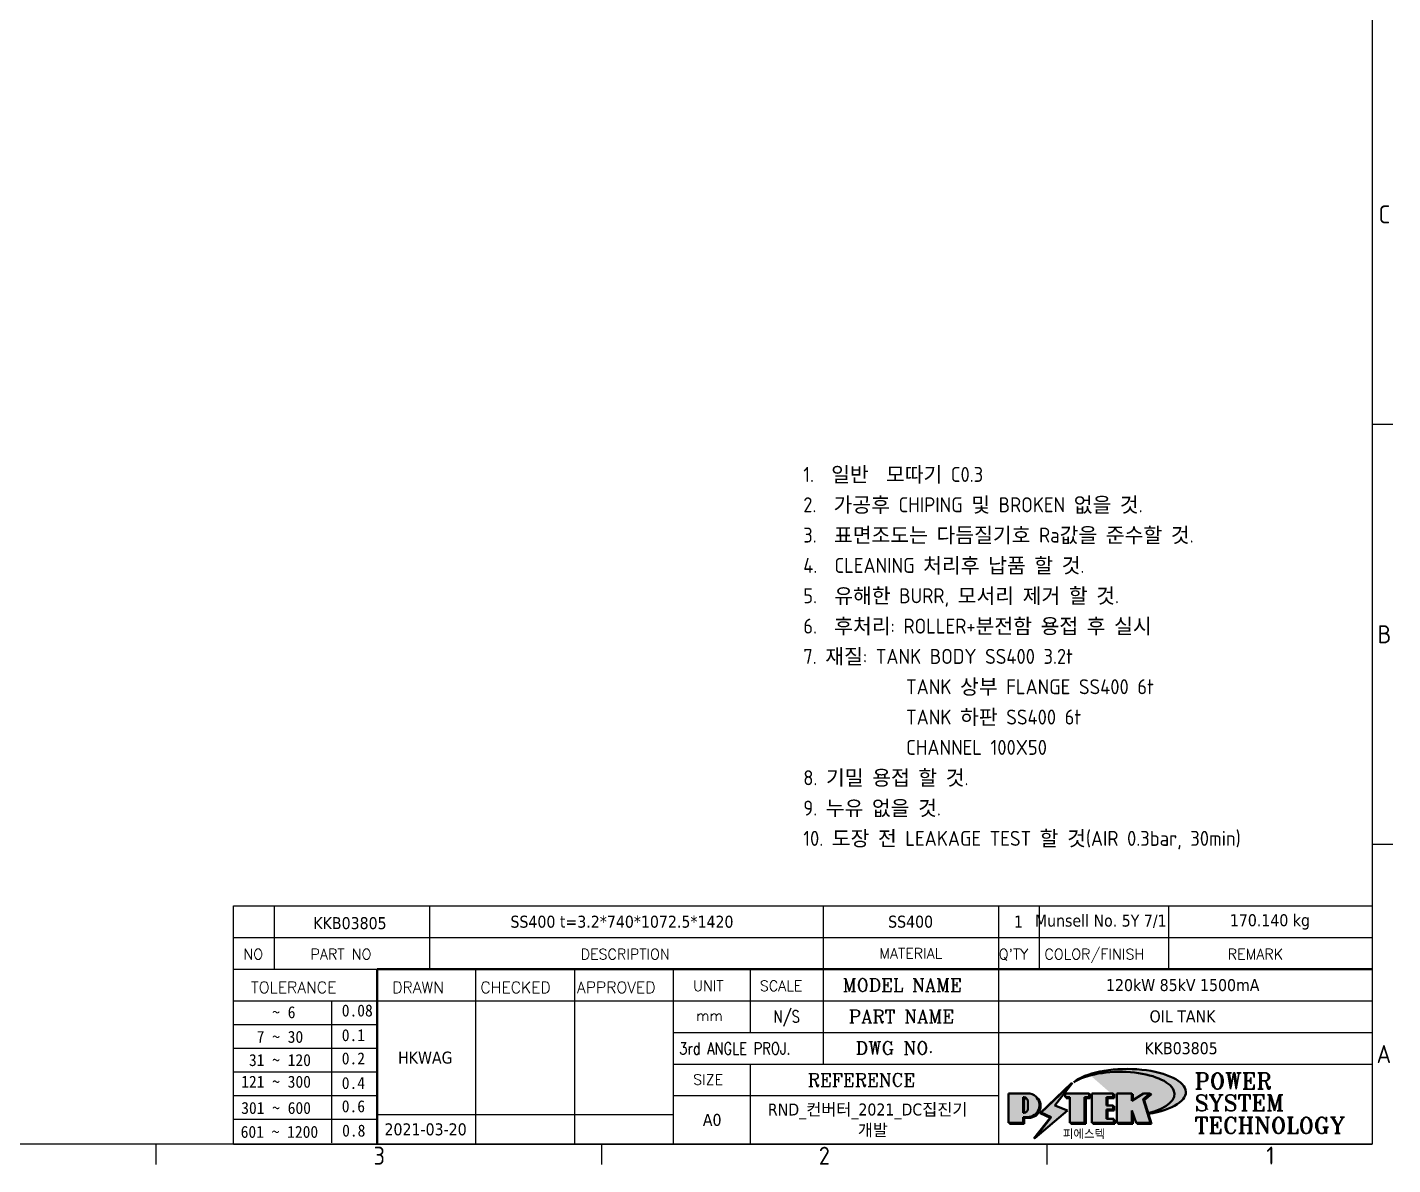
# Model space of a CAD drawing. Header units: millimetres. Extents: x 0 to 5945, y 0 to 4205.
# Drawn here: x 4723 to 5862, y 83 to 1032 of the extents above; entities that cross this region are included whole.
import ezdxf
from ezdxf.enums import TextEntityAlignment as Align

# ---------------------------------------------------------------- set-up
doc = ezdxf.new("R2010")
doc.units = ezdxf.units.MM
doc.header["$LTSCALE"] = 5
doc.layers.get('0').update_dxf_attribs({"color": 3, "lineweight": 25})
for name, color, linetype, lineweight in [('경계(ISO)', 7, 'Continuous', 25), ('기호(ISO)', 5, 'Continuous', 25), ('제목(ISO)', 5, 'Continuous', 50), ('해치(ISO)', 7, 'Continuous', 18)]:
    doc.layers.add(name, color=color, linetype=linetype, lineweight=lineweight)
doc.styles.add('HAN_291', font='')
doc.styles.add('HAN_370', font='', dxfattribs={"width": 2})
doc.styles.add('ISO Proportional', font='arial.ttf')
doc.styles.add('RC_284', font='ROMANC.shx')
doc.styles.add('RC_287', font='ROMANC.shx')
doc.styles.add('RC_292', font='ROMANC.shx')
doc.styles.add('ROMANT_294', font='romant.shx')
doc.styles.add('문자 텍스트_M2B', font='isocp.shx')
doc.styles.add('텍스트 스타일198', font='tahoma.ttf')
doc.styles.add('텍스트 스타일333', font='ROMANC.shx', dxfattribs={"width": 0.800000011920929})
doc.styles.get('HAN_291').set_extended_font_data('GulimChe')
doc.styles.get('HAN_370').set_extended_font_data('GulimChe')

# ---------------------------------------------------------------- blocks, each defined once
blk = doc.blocks.new('경계 Default Border')
at = {"layer": '경계(ISO)'}
for p, q in [((1169.000015258789, 140.1666641235352), (1172.399978637695, 140.1666641235352)), ((1169.000015258789, 70.08333206176758), (1172.399978637695, 70.08333206176758)), ((966.0624694824219, 20), (966.0624694824219, 16.59999966621399)), ((1040.374984741211, 20), (1040.374984741211, 16.59999966621399)), ((1114.6875, 20), (1114.6875, 16.59999966621399))]:
    blk.add_line(p, q, dxfattribs=at)
at = {"layer": '경계(ISO)', "flags": 128}
blk.add_lwpolyline([(20, 20), (20, 820.9999847412109), (1169.000015258789, 820.9999847412109), (1169.000015258789, 20), (20, 20)], dxfattribs=at)
at = {"layer": '경계(ISO)', "color": 2, "char_height": 3.00000011920929, "attachment_point": 7, "style": '문자 텍스트_M2B'}
for s, insert in [('C', (1170.044539520165, 173.679727789325)), ('B', (1169.878270202895, 103.5963944559917)), ('A', (1169.714400817359, 33.5345152359611)), ('3', (1002.387289522953, 16.57139439638704)), ('2', (1076.658989416884, 16.57139439638704)), ('1', (1151.329816104148, 16.59999988079071))]:
    blk.add_mtext(s, dxfattribs=dict(at, insert=insert))
blk = doc.blocks.new('제목 블록 PSTEK')
for color, points in [(252, [(317.2195697678507, 17.0593801673321), (322.0326348870767, 21.62682475217465), (322.2781991042243, 21.94392121864296), (317.0471853425802, 16.97985676345368), (318.7512090904202, 16.1899260703855), (316.0018030350395, 12.71868385740789), (316.3356552234328, 13.00206718743325), (318.9235935156908, 16.2694494742633)]), (5, [(321.6183518841322, 17.4193704504104), (319.5281351041078, 18.24969419629727), (322.4505835294948, 22.02344462252142), (317.2195697678507, 17.0593801673321), (318.9235935156908, 16.2694494742633), (316.1741874603099, 12.79820726128571)]), (1, [(324.4839107253602, 19.60711530335299), (325.2419748254881, 19.60711530335299), (325.2419748254881, 20.25857663940324), (321.2266040451076, 20.25857663940324), (321.2266040451076, 19.60711530335299), (321.9846681452406, 19.60711530335299), (321.9846681452406, 15.3430047401139), (324.4839107253602, 15.3430047401139)]), (252, [(321.9846681452406, 19.60711530335299), (321.4042753185749, 19.60711530335299), (321.4042753185749, 19.45905590879572), (321.9846681452406, 19.45905590879572)]), (252, [(324.6615819988275, 19.45905590879572), (325.4196460989604, 19.45905590879572), (325.4196460989604, 20.11051724484596), (325.2419748254881, 20.11051724484596), (325.2419748254881, 19.60711530335299), (324.4839107253602, 19.60711530335299), (324.4839107253602, 15.3430047401139), (322.1623394187076, 15.3430047401139), (322.1623394187076, 15.19494534555726), (324.6615819988275, 15.19494534555726)]), (1, [(329.2277337269622, 20.25857663940324), (325.65654113025, 20.25857663940324), (325.65654113025, 15.3430047401139), (329.3580259941756, 15.3430047401139), (329.3580259941756, 15.9944660761648), (328.1137701654877, 15.9944660761648), (328.1137701654877, 17.56360607323003), (329.2277337269622, 17.56360607323003), (329.2277337269622, 18.25543873810179), (328.1137701654877, 18.25543873810179), (328.1137701654877, 19.60711530335299), (329.2277337269622, 19.60711530335299)]), (252, [(328.2914414389548, 19.45905590879572), (329.4054050004294, 19.45905590879572), (329.4054050004294, 20.11051724484596), (329.2277337269622, 20.11051724484596), (329.2277337269622, 19.60711530335299), (328.1137701654877, 19.60711530335299), (328.1137701654877, 18.25543873810179), (328.2914414389548, 18.25543873810179)]), (1, [(332.3312149849806, 20.25857663940324), (329.8592894925411, 20.25857663940324), (329.8592894925411, 15.3430047401139), (332.3312149849806, 15.3430047401139), (332.3312149849806, 17.4318630164523), (333.0701931098801, 15.3430047401139), (335.4855464857051, 15.3430047401139), (334.2514536401189, 19.30614745124769), (335.4379594596742, 20.25857663940324), (334.3071782107978, 20.25857663940324), (332.3312149849806, 18.99741471888304)]), (252, [(332.5088862584528, 20.1105172448466), (332.3312149849806, 20.1105172448466), (332.3312149849806, 18.99741471888368), (332.5088862584528, 19.11081371413894)]), (252, [(335.6156307331414, 20.11051724484596), (335.2535118015555, 20.11051724484596), (334.2514536401189, 19.30614745124769), (335.4855464857051, 15.3430047401139), (333.1954852176545, 15.3430047401139), (333.2478643833523, 15.19494534555726), (335.6632177591723, 15.19494534555726), (334.4291249135862, 19.15808805669106)]), (252, [(328.2914414389548, 17.41554667867274), (329.4054050004294, 17.41554667867274), (329.4054050004294, 18.10737934354514), (329.2277337269622, 18.10737934354514), (329.2277337269622, 17.56360607323003), (328.1137701654877, 17.56360607323003), (328.1137701654877, 15.9944660761648), (328.2914414389548, 15.9944660761648)]), (252, [(332.5088862584528, 16.92964231796647), (332.3312149849806, 17.43186301645164), (332.3312149849806, 15.3430047401139), (330.0369607660135, 15.3430047401139), (330.0369607660135, 15.19494534555726), (332.5088862584528, 15.19494534555726)]), (252, [(329.5356972676428, 15.8464066816075), (329.3580259941756, 15.8464066816075), (329.3580259941756, 15.3430047401139), (325.8342124037171, 15.3430047401139), (325.8342124037171, 15.19494534555726), (329.5356972676428, 15.19494534555726)])]:
    blk.add_hatch(color=color).paths.add_polyline_path(points)
h = blk.add_hatch(color=1)
edge = h.paths.add_edge_path(flags=0)
edge.add_line((314.2242174273352, 19.60711530335299), (314.2242174273352, 17.00126995915134))
edge.add_line((314.2242174273352, 17.00126995915134), (314.3485873187598, 17.00126995915134))
edge.add_arc((314.3485873187598, 17.6527312952023), 0.6514613360509371, 270, 360)
edge.add_line((315.0000486548106, 17.6527312952023), (315.0000486548106, 18.95565396730211))
edge.add_arc((314.3485873187598, 18.95565396730212), 0.6514613360508712, 0, 90)
edge.add_line((314.3485873187598, 19.60711530335299), (314.2242174273352, 19.60711530335299))
edge = h.paths.add_edge_path()
edge.add_arc((314.9847713324306, 18.28938669179658), 1.969189947606664, 269.9999999999959, 450)
edge.add_line((314.9847713324306, 20.25857663940318), (311.7664314776902, 20.25857663940324))
edge.add_line((311.7664314776902, 20.25857663940324), (311.7664314776902, 15.3430047401139))
edge.add_line((311.7664314776902, 15.3430047401139), (314.2242174273352, 15.3430047401139))
edge.add_line((314.2242174273352, 15.3430047401139), (314.2242174273352, 16.32019674418991))
edge.add_line((314.2242174273352, 16.32019674418991), (314.9847713324307, 16.32019674418991))
h = blk.add_hatch(color=252)
edge = h.paths.add_edge_path()
edge.add_arc((314.9847713324309, 18.28938669179657), 1.969189947606666, 270, 406.8278729790604)
edge.add_arc((315.1624426058984, 18.1413272972396), 1.969189947606962, -90, 53.560984836317004, ccw=False)
edge.add_line((315.1624426058984, 16.17213734963263), (314.4018887008024, 16.17213734963263))
edge.add_line((314.4018887008024, 16.17213734963263), (314.4018887008024, 15.19494534555726))
edge.add_line((314.4018887008024, 15.19494534555726), (311.9441027511573, 15.19494534555726))
edge.add_line((311.9441027511573, 15.19494534555726), (311.9441027511573, 15.3430047401139))
edge.add_line((311.9441027511573, 15.3430047401139), (314.2242174273352, 15.3430047401139))
edge.add_line((314.2242174273352, 15.3430047401139), (314.2242174273352, 16.32019674418991))
edge.add_line((314.2242174273352, 16.32019674418991), (314.9847713324309, 16.32019674418991))
h = blk.add_hatch(color=252)
edge = h.paths.add_edge_path()
edge.add_line((314.4018887008024, 19.45905590879572), (314.5262585922315, 19.45905590879572))
edge.add_arc((314.5262585922314, 18.80759457274939), 0.6514613360463194, 60.4189348879147, 90.00000000000318, ccw=False)
edge.add_arc((314.3485873187602, 18.95565396730057), 0.6514613360524251, 39.96992292766206, 90.00000000009999)
edge.add_line((314.3485873187591, 19.60711530335307), (314.2242174273352, 19.60711530335298))
edge.add_line((314.2242174273352, 19.60711530335299), (314.2242174273352, 17.00126995915134))
edge.add_line((314.2242174273352, 17.00126995915134), (314.3485873187591, 17.00126995915134))
edge.add_arc((314.3485873187568, 17.652731295233), 0.6514613360816299, 270.0000000002, 274.6930825552478)
edge.add_line((314.4018887008024, 17.0034541317032), (314.4018887008024, 19.45905590879572))
at = {"layer": '해치(ISO)', "true_color": 0x27d1fc}
h = blk.add_hatch(color=140, dxfattribs=at)
edge = h.paths.add_edge_path()
edge.add_ellipse((330.3660919371412, 20.15576403068321), major_axis=(9.100907360794343, 0), ratio=0.4069904968023172, start_angle=301.3098473703837, end_angle=507.7436900681698)
edge.add_ellipse((331.5340919371412, 20.4634168429492), major_axis=(-9.82350664112931, 0), ratio=0.3942600559756514, start_angle=111.51207141178469, end_angle=334.47025347086895, ccw=False)
edge.add_line((335.1363447531188, 16.8601935978785), (335.0955236905705, 16.99119398620872))
at = {"color": 180}
for p, q in [((182.475792979055, 11.79100474011392), (182.4757929790549, 51.56524660363496)), ((182.4757929790549, 51.56524660363496), (372.4757929537551, 51.56524660363496)), ((189.2651435055721, 51.56524660363496), (189.2651435055722, 41.00524660363494)), ((215.2152739891528, 41.00524660363494), (215.2152739891528, 51.56524660363496)), ((280.8758854511282, 51.56524660363496), (280.8758854511282, 41.00524660363494)), ((310.0881549537552, 51.56524660363496), (310.0881549537553, 41.00524660363494)), ((316.9044520275131, 51.56524660363496), (316.9044520275127, 41.00524660363494)), ((338.4566026226726, 51.56524660363496), (338.4566026226727, 41.00524660363494)), ((372.4757929537551, 51.56524660363496), (372.4757929537551, 11.79100474011389)), ((182.475792979055, 46.2852466036349), (372.4757929537551, 46.28524660363492)), ((182.475792979055, 41.00524660363493), (206.451475290024, 41.00524660363493)), ((222.9401812389276, 11.79100474011392), (222.9401812389276, 41.00524660363494)), ((239.4288871878316, 11.79100474011392), (239.4288871878316, 41.00524660363494)), ((255.9175931367356, 11.79100474011392), (255.9175931367356, 41.00524660363494)), ((268.6918866058747, 41.00524660363494), (268.6918866058747, 30.44524660363498)), ((280.8758854511282, 41.00524660363494), (280.8758854511282, 25.16524660363502)), ((310.088154953755, 41.00524660363494), (310.088154953755, 11.79100474011392)), ((182.475792979055, 35.72524660363497), (206.451475290024, 35.72524660363497)), ((198.8621818849491, 12.02524660363491), (198.8621818849491, 35.72524660363497)), ((206.451475290024, 35.72524660363497), (372.4757929537551, 35.72524660363497)), ((182.475792979055, 31.77524660363492), (206.451475290024, 31.77524660363492)), ((255.917593136736, 30.44524660363498), (372.4757929537552, 30.44524660363501)), ((182.475792979055, 27.82524660363487), (206.451475290024, 27.82524660363487)), ((255.9175931367359, 25.16524660363502), (372.4757929537552, 25.165246603635)), ((268.6918866058744, 25.16524660363502), (268.6918866058744, 11.79100474011392)), ((182.475792979055, 23.87524660363505), (206.451475290024, 23.87524660363505)), ((182.475792979055, 19.92524660363478), (206.451475290024, 19.92524660363478)), ((255.9175931367359, 19.88524660363481), (310.0881549537553, 19.88524660363481)), ((182.475792979055, 15.97524660363496), (206.451475290024, 15.97524660363496)), ((206.451475290024, 16.74100474011396), (255.9175931367359, 16.74100474011396)), ((182.475792979055, 11.79100474011392), (372.4757929537551, 11.79100474011389))]:
    blk.add_line(p, q, dxfattribs=at)
at = {"color": 7, "lineweight": 50}
for p, q in [((206.4514752900237, 11.79100474011392), (206.4514752900237, 41.00524660363494)), ((206.451475290024, 41.00524660363494), (372.4757929537551, 41.00524660363496))]:
    blk.add_line(p, q, dxfattribs=at)
at = {"color": 7}
for p, q in [((322.2781991042243, 21.94392121864296), (317.0471853425802, 16.97985676345368)), ((322.4505835294948, 22.02344462252142), (317.2195697678507, 17.0593801673321)), ((317.2195697678507, 17.0593801673321), (322.0326348870767, 21.62682475217465)), ((319.5281351041078, 18.24969419629727), (322.4505835294948, 22.02344462252142)), ((322.0326348870767, 21.62682475217465), (322.2781991042243, 21.94392121864296)), ((311.7664314776902, 20.25900474011391), (311.7664314776902, 15.34300474011391)), ((314.9847713324309, 20.25857663940324), (311.7664314776902, 20.25857663940324)), ((314.9847713324309, 20.25857663940324), (311.7664314776902, 20.25857663940324)), ((311.7664314776902, 20.25857663940324), (311.7664314776902, 15.3430047401139)), ((314.2242174273352, 17.00126995915134), (314.2242174273352, 19.60711530335299)), ((314.2242174273352, 19.60711530335299), (314.3485873187591, 19.60711530335299)), ((314.3485873187591, 19.60711530335299), (314.2242174273352, 19.60711530335299)), ((314.2242174273352, 19.60711530335299), (314.2242174273352, 17.00126995915134)), ((314.2242174273352, 17.00126995915134), (314.2242174273352, 19.60711530335299)), ((314.2242174273352, 19.60711530335299), (314.3485873187591, 19.60711530335299)), ((314.4018887008024, 19.45905590879572), (314.5262585922314, 19.45905590879572)), ((314.4018887008024, 17.0034541317032), (314.4018887008024, 19.45905590879572)), ((315.0000486548106, 18.95565396730275), (315.0000486548106, 17.65273129520161)), ((315.0000486548106, 18.95565396730275), (315.0000486548106, 17.65273129520161)), ((321.6183518841322, 17.4193704504104), (319.5281351041078, 18.24969419629727)), ((325.2419748254881, 20.25857663940324), (321.2266040451076, 20.25857663940324)), ((321.2266040451076, 20.25857663940324), (321.2266040451076, 19.60711530335299)), ((325.2419748254881, 20.25857663940324), (321.2266040451076, 20.25857663940324)), ((321.2266040451076, 20.25857663940324), (321.2266040451076, 19.60711530335299)), ((321.2266040451076, 19.60711530335299), (321.9846681452406, 19.60711530335299)), ((321.2266040451076, 19.60711530335299), (321.9846681452406, 19.60711530335299)), ((321.4042753185749, 19.60711530335299), (321.4042753185749, 19.45905590879572)), ((321.9846681452406, 19.60711530335299), (321.4042753185749, 19.60711530335299)), ((321.4042753185749, 19.45905590879572), (321.9846681452406, 19.45905590879572)), ((321.9846681452406, 19.60711530335299), (321.9846681452406, 15.3430047401139)), ((321.9846681452406, 19.45905590879572), (321.9846681452406, 19.60711530335299)), ((321.9846681452406, 19.60711530335299), (321.9846681452406, 15.3430047401139)), ((324.4839107253602, 19.60711530335299), (325.2419748254881, 19.60711530335299)), ((324.4839107253602, 15.3430047401139), (324.4839107253602, 19.60711530335299)), ((325.2419748254881, 19.60711530335299), (324.4839107253602, 19.60711530335299)), ((324.4839107253602, 19.60711530335299), (324.4839107253602, 15.3430047401139)), ((324.4839107253602, 19.60711530335299), (325.2419748254881, 19.60711530335299)), ((324.4839107253602, 15.3430047401139), (324.4839107253602, 19.60711530335299)), ((324.6615819988275, 19.45905590879572), (325.4196460989604, 19.45905590879572)), ((324.6615819988275, 15.19494534555726), (324.6615819988275, 19.45905590879572)), ((325.2419748254881, 19.60711530335299), (325.2419748254881, 20.25857663940324)), ((325.2419748254881, 19.60711530335299), (325.2419748254881, 20.25857663940324)), ((325.4196460989604, 20.11051724484596), (325.2419748254881, 20.11051724484596)), ((325.2419748254881, 20.11051724484596), (325.2419748254881, 19.60711530335299)), ((325.4196460989604, 19.45905590879572), (325.4196460989604, 20.11051724484596)), ((329.2277337269622, 20.25857663940324), (325.65654113025, 20.25857663940324)), ((325.65654113025, 20.25857663940324), (325.65654113025, 15.3430047401139)), ((325.65654113025, 20.25857663940324), (325.65654113025, 15.3430047401139)), ((329.2277337269622, 20.25857663940324), (325.65654113025, 20.25857663940324)), ((328.1137701654877, 18.25543873810179), (328.1137701654877, 19.60711530335299)), ((328.1137701654877, 19.60711530335299), (329.2277337269622, 19.60711530335299)), ((329.2277337269622, 19.60711530335299), (328.1137701654877, 19.60711530335299)), ((328.1137701654877, 19.60711530335299), (328.1137701654877, 18.25543873810179)), ((328.1137701654877, 18.25543873810179), (328.1137701654877, 19.60711530335299)), ((328.1137701654877, 19.60711530335299), (329.2277337269622, 19.60711530335299)), ((329.2277337269622, 18.25543873810179), (328.1137701654877, 18.25543873810179)), ((328.1137701654877, 18.25543873810179), (328.2914414389548, 18.25543873810179)), ((329.2277337269622, 18.25543873810179), (328.1137701654877, 18.25543873810179)), ((328.2914414389548, 18.25543873810179), (328.2914414389548, 19.45905590879572)), ((328.2914414389548, 19.45905590879572), (329.4054050004294, 19.45905590879572)), ((329.2277337269622, 19.60711530335299), (329.2277337269622, 20.25857663940324)), ((329.2277337269622, 19.60711530335299), (329.2277337269622, 20.25857663940324)), ((329.4054050004294, 20.11051724484596), (329.2277337269622, 20.11051724484596)), ((329.2277337269622, 20.11051724484596), (329.2277337269622, 19.60711530335299)), ((329.2277337269622, 17.56360607323003), (329.2277337269622, 18.25543873810179)), ((329.2277337269622, 17.56360607323003), (329.2277337269622, 18.25543873810179)), ((329.4054050004294, 19.45905590879572), (329.4054050004294, 20.11051724484596)), ((332.3312149849806, 20.25857663940324), (329.8592894925411, 20.25857663940324)), ((329.8592894925411, 20.25857663940324), (329.8592894925411, 15.3430047401139)), ((329.8592894925411, 20.25857663940324), (329.8592894925411, 15.3430047401139)), ((332.3312149849806, 20.25857663940324), (329.8592894925411, 20.25857663940324)), ((334.3071782107978, 20.25857663940324), (332.3312149849806, 18.99741471888304)), ((332.3312149849806, 18.99741471888304), (332.3312149849806, 20.25857663940324)), ((334.3071782107978, 20.25857663940324), (332.3312149849806, 18.99741471888304)), ((332.3312149849806, 18.99741471888304), (332.3312149849806, 20.25857663940324)), ((332.5088862584528, 20.1105172448466), (332.3312149849806, 20.1105172448466)), ((332.3312149849806, 20.1105172448466), (332.3312149849806, 18.99741471888368)), ((332.3312149849806, 18.99741471888368), (332.5088862584528, 19.11081371413894)), ((332.5088862584528, 19.11081371413894), (332.5088862584528, 20.1105172448466)), ((334.2514536401189, 19.30614745124769), (335.4379594596742, 20.25857663940324)), ((334.2514536401189, 19.30614745124769), (335.4379594596742, 20.25857663940324)), ((335.2535118015555, 20.11051724484596), (334.2514536401189, 19.30614745124769)), ((335.4855464857051, 15.3430047401139), (334.2514536401189, 19.30614745124769)), ((334.2514536401189, 19.30614745124769), (335.4855464857051, 15.3430047401139)), ((335.4855464857051, 15.3430047401139), (334.2514536401189, 19.30614745124769)), ((335.4379594596742, 20.25857663940324), (334.3071782107978, 20.25857663940324)), ((335.4379594596742, 20.25857663940324), (334.3071782107978, 20.25857663940324)), ((334.4291249135862, 19.15808805669104), (335.6156307331414, 20.11051724484596)), ((335.6632177591723, 15.19494534555726), (334.4291249135862, 19.15808805669104)), ((335.6156307331414, 20.11051724484596), (335.2535118015555, 20.11051724484596)), ((314.3485873187591, 17.00126995915134), (314.2242174273352, 17.00126995915134)), ((314.2242174273352, 17.00126995915134), (314.3485873187591, 17.00126995915134)), ((314.3485873187591, 17.00126995915134), (314.2242174273352, 17.00126995915134)), ((314.2242174273352, 16.32019674418991), (314.9847713324309, 16.32019674418991)), ((314.2242174273352, 15.3430047401139), (314.2242174273352, 16.32019674418991)), ((314.9847713324309, 16.32019674418991), (314.2242174273352, 16.32019674418991)), ((314.2242174273352, 16.32019674418991), (314.2242174273352, 15.3430047401139)), ((314.2242174273352, 16.32019674418991), (314.9847713324309, 16.32019674418991)), ((314.2242174273352, 15.3430047401139), (314.2242174273352, 16.32019674418991)), ((314.4018887008024, 16.17213734963263), (315.162442605898, 16.17213734963263)), ((314.4018887008024, 15.19494534555726), (314.4018887008024, 16.17213734963263)), ((318.7512090904202, 16.1899260703855), (316.0018030350395, 12.71868385740789)), ((316.1741874603099, 12.79820726128571), (321.6183518841322, 17.4193704504104)), ((318.9235935156908, 16.2694494742633), (316.1741874603099, 12.79820726128571)), ((316.3356552234328, 13.00206718743325), (318.9235935156908, 16.2694494742633)), ((317.0471853425802, 16.97985676345368), (318.7512090904202, 16.1899260703855)), ((318.9235935156908, 16.2694494742633), (317.2195697678507, 17.0593801673321)), ((317.2195697678507, 17.0593801673321), (318.9235935156908, 16.2694494742633)), ((328.1137701654877, 17.56360607323003), (329.2277337269622, 17.56360607323003)), ((328.1137701654877, 15.9944660761648), (328.1137701654877, 17.56360607323003)), ((329.2277337269622, 17.56360607323003), (328.1137701654877, 17.56360607323003)), ((328.1137701654877, 17.56360607323003), (328.1137701654877, 15.9944660761648)), ((328.1137701654877, 17.56360607323003), (329.2277337269622, 17.56360607323003)), ((328.1137701654877, 15.9944660761648), (328.1137701654877, 17.56360607323003)), ((329.3580259941756, 15.9944660761648), (328.1137701654877, 15.9944660761648)), ((328.1137701654877, 15.9944660761648), (328.2914414389548, 15.9944660761648)), ((329.3580259941756, 15.9944660761648), (328.1137701654877, 15.9944660761648)), ((328.2914414389548, 15.9944660761648), (328.2914414389548, 17.41554667867274)), ((328.2914414389548, 17.41554667867274), (329.4054050004294, 17.41554667867274)), ((329.4054050004294, 18.10737934354514), (329.2277337269622, 18.10737934354514)), ((329.2277337269622, 18.10737934354514), (329.2277337269622, 17.56360607323003)), ((329.3580259941756, 15.3430047401139), (329.3580259941756, 15.9944660761648)), ((329.3580259941756, 15.3430047401139), (329.3580259941756, 15.9944660761648)), ((329.4054050004294, 17.41554667867274), (329.4054050004294, 18.10737934354514)), ((332.3312149849806, 17.4318630164523), (333.0701931098801, 15.3430047401139)), ((332.3312149849806, 15.3430047401139), (332.3312149849806, 17.4318630164523)), ((332.5088862584528, 16.92964231796647), (332.3312149849806, 17.43186301645164)), ((332.3312149849806, 17.43186301645164), (332.3312149849806, 15.3430047401139)), ((332.3312149849806, 17.4318630164523), (333.0701931098801, 15.3430047401139)), ((332.3312149849806, 15.3430047401139), (332.3312149849806, 17.4318630164523)), ((332.5088862584528, 15.19494534555726), (332.5088862584528, 16.92964231796647)), ((345.0447381189468, 17.50375595811051), (344.9867755289346, 17.689895936919)), ((311.7664314776902, 15.3430047401139), (314.2242174273352, 15.3430047401139)), ((311.7664314776902, 15.3430047401139), (314.2242174273352, 15.3430047401139)), ((314.2242174273352, 15.3430047401139), (311.9441027511573, 15.3430047401139)), ((311.9441027511573, 15.3430047401139), (311.9441027511573, 15.19494534555726)), ((311.9441027511573, 15.19494534555726), (314.4018887008024, 15.19494534555726)), ((321.9846681452406, 15.3430047401139), (324.4839107253602, 15.3430047401139)), ((321.9846681452406, 15.3430047401139), (324.4839107253602, 15.3430047401139)), ((324.4839107253602, 15.3430047401139), (322.1623394187076, 15.3430047401139)), ((322.1623394187076, 15.3430047401139), (322.1623394187076, 15.19494534555726)), ((322.1623394187076, 15.19494534555726), (324.6615819988275, 15.19494534555726)), ((325.65654113025, 15.3430047401139), (329.3580259941756, 15.3430047401139)), ((325.65654113025, 15.3430047401139), (329.3580259941756, 15.3430047401139)), ((329.3580259941756, 15.3430047401139), (325.8342124037171, 15.3430047401139)), ((325.8342124037171, 15.3430047401139), (325.8342124037171, 15.19494534555726)), ((325.8342124037171, 15.19494534555726), (329.5356972676428, 15.19494534555726)), ((329.5356972676428, 15.8464066816075), (329.3580259941756, 15.8464066816075)), ((329.3580259941756, 15.8464066816075), (329.3580259941756, 15.3430047401139)), ((329.5356972676428, 15.19494534555726), (329.5356972676428, 15.8464066816075)), ((329.8592894925411, 15.3430047401139), (332.3312149849806, 15.3430047401139)), ((329.8592894925411, 15.3430047401139), (332.3312149849806, 15.3430047401139)), ((332.3312149849806, 15.3430047401139), (330.0369607660135, 15.3430047401139)), ((330.0369607660135, 15.3430047401139), (330.0369607660135, 15.19494534555726)), ((330.0369607660135, 15.19494534555726), (332.5088862584528, 15.19494534555726)), ((333.0701931098801, 15.3430047401139), (335.4855464857051, 15.3430047401139)), ((333.0701931098801, 15.3430047401139), (335.4855464857051, 15.3430047401139)), ((335.4855464857051, 15.3430047401139), (333.1954852176545, 15.3430047401139)), ((333.1954852176545, 15.3430047401139), (333.2478643833523, 15.19494534555726)), ((333.2478643833523, 15.19494534555726), (335.6632177591723, 15.19494534555726)), ((316.0018030350395, 12.71868385740789), (316.3356552234328, 13.00206718743325))]:
    blk.add_line(p, q, dxfattribs=at)
at = {"color": 5}
for p, q in [((322.4505835294948, 22.02344462252142), (317.2195697678507, 17.0593801673321)), ((319.5281351041078, 18.24969419629727), (322.4505835294948, 22.02344462252142)), ((321.6183518841322, 17.4193704504104), (319.5281351041078, 18.24969419629727)), ((316.1741874603099, 12.79820726128571), (321.6183518841322, 17.4193704504104)), ((318.9235935156908, 16.2694494742633), (316.1741874603099, 12.79820726128571)), ((317.2195697678507, 17.0593801673321), (318.9235935156908, 16.2694494742633))]:
    blk.add_line(p, q, dxfattribs=at)
at = {"color": 1}
for p, q in [((314.9847713324309, 20.25857663940324), (311.7664314776902, 20.25857663940324)), ((311.7664314776902, 20.25857663940324), (311.7664314776902, 15.3430047401139)), ((314.2242174273352, 17.00126995915134), (314.2242174273352, 19.60711530335299)), ((314.2242174273352, 19.60711530335299), (314.3485873187591, 19.60711530335299)), ((315.0000486548106, 18.95565396730275), (315.0000486548106, 17.65273129520161)), ((325.2419748254881, 20.25857663940324), (321.2266040451076, 20.25857663940324)), ((321.2266040451076, 20.25857663940324), (321.2266040451076, 19.60711530335299)), ((321.2266040451076, 19.60711530335299), (321.9846681452406, 19.60711530335299)), ((321.9846681452406, 19.60711530335299), (321.9846681452406, 15.3430047401139)), ((324.4839107253602, 19.60711530335299), (325.2419748254881, 19.60711530335299)), ((324.4839107253602, 15.3430047401139), (324.4839107253602, 19.60711530335299)), ((325.2419748254881, 19.60711530335299), (325.2419748254881, 20.25857663940324)), ((329.2277337269622, 20.25857663940324), (325.65654113025, 20.25857663940324)), ((325.65654113025, 20.25857663940324), (325.65654113025, 15.3430047401139)), ((328.1137701654877, 18.25543873810179), (328.1137701654877, 19.60711530335299)), ((328.1137701654877, 19.60711530335299), (329.2277337269622, 19.60711530335299)), ((329.2277337269622, 18.25543873810179), (328.1137701654877, 18.25543873810179)), ((329.2277337269622, 19.60711530335299), (329.2277337269622, 20.25857663940324)), ((329.2277337269622, 17.56360607323003), (329.2277337269622, 18.25543873810179)), ((332.3312149849806, 20.25857663940324), (329.8592894925411, 20.25857663940324)), ((329.8592894925411, 20.25857663940324), (329.8592894925411, 15.3430047401139)), ((334.3071782107978, 20.25857663940324), (332.3312149849806, 18.99741471888304)), ((332.3312149849806, 18.99741471888304), (332.3312149849806, 20.25857663940324)), ((334.2514536401189, 19.30614745124769), (335.4379594596742, 20.25857663940324)), ((335.4855464857051, 15.3430047401139), (334.2514536401189, 19.30614745124769)), ((335.4379594596742, 20.25857663940324), (334.3071782107978, 20.25857663940324)), ((314.3485873187591, 17.00126995915134), (314.2242174273352, 17.00126995915134)), ((314.2242174273352, 16.32019674418991), (314.9847713324309, 16.32019674418991)), ((314.2242174273352, 15.3430047401139), (314.2242174273352, 16.32019674418991)), ((328.1137701654877, 17.56360607323003), (329.2277337269622, 17.56360607323003)), ((328.1137701654877, 15.9944660761648), (328.1137701654877, 17.56360607323003)), ((329.3580259941756, 15.9944660761648), (328.1137701654877, 15.9944660761648)), ((329.3580259941756, 15.3430047401139), (329.3580259941756, 15.9944660761648)), ((332.3312149849806, 17.4318630164523), (333.0701931098801, 15.3430047401139)), ((332.3312149849806, 15.3430047401139), (332.3312149849806, 17.4318630164523)), ((311.7664314776902, 15.3430047401139), (314.2242174273352, 15.3430047401139)), ((321.9846681452406, 15.3430047401139), (324.4839107253602, 15.3430047401139)), ((325.65654113025, 15.3430047401139), (329.3580259941756, 15.3430047401139)), ((329.8592894925411, 15.3430047401139), (332.3312149849806, 15.3430047401139)), ((333.0701931098801, 15.3430047401139), (335.4855464857051, 15.3430047401139))]:
    blk.add_line(p, q, dxfattribs=at)
at = {"color": 7}
for centre, radius, start, end in [((314.3485873187598, 18.95565396730211), 0.6514613360508712, 0, 90), ((314.3485873187602, 18.95565396730057), 0.6514613360524251, 39.96992292766117, 90), ((314.3485873187598, 18.95565396730212), 0.6514613360508712, 0, 90), ((314.5262585922314, 18.80759457274939), 0.6514613360463193, 60.41893488791137, 90), ((314.9847713324309, 18.28938669179658), 1.969189947606665, 270, 90), ((314.9847713324309, 18.28938669179658), 1.969189947606665, 270, 90), ((314.9847713324307, 18.2893866917965), 1.969189947606594, 270, 46.82787297909833), ((315.1624426058984, 18.1413272972396), 1.969189947606961, 270, 53.56098483636067), ((314.3485873187597, 17.65273129520228), 0.6514613360509381, 270, 0), ((314.3485873187598, 17.6527312952023), 0.6514613360509381, 270, 0), ((314.3485873187568, 17.652731295233), 0.6514613360816299, 270, 274.6930825552478)]:
    blk.add_arc(centre, radius, start, end, dxfattribs=at)
at = {"color": 1}
for centre, radius, start, end in [((314.3485873187598, 18.95565396730211), 0.6514613360508712, 0, 90), ((314.9847713324309, 18.28938669179657), 1.969189947606665, 270, 90), ((314.3485873187598, 17.6527312952023), 0.6514613360509381, 270, 0)]:
    blk.add_arc(centre, radius, start, end, dxfattribs=at)
at = {"layer": '제목(ISO)', "lineweight": 18}
blk.add_line((182.475792979055, 35.72500474011393), (182.475792979055, 11.79100474011392), dxfattribs=at)
at = {"layer": '제목(ISO)'}
for p, q in [((322.2781991042243, 21.94392121864296), (317.0471853425802, 16.97985676345368)), ((322.4505835294948, 22.02344462252142), (317.2195697678507, 17.0593801673321)), ((317.2195697678507, 17.0593801673321), (322.0326348870767, 21.62682475217465)), ((319.5281351041078, 18.24969419629727), (322.4505835294948, 22.02344462252142)), ((322.0326348870767, 21.62682475217465), (322.2781991042243, 21.94392121864296)), ((314.9847713324306, 20.25857663940324), (311.7664314776902, 20.25857663940324)), ((311.7664314776902, 20.25857663940324), (311.7664314776902, 15.3430047401139)), ((314.2242174273352, 17.00126995915134), (314.2242174273352, 19.60711530335299)), ((314.2242174273352, 19.60711530335299), (314.3485873187598, 19.60711530335299)), ((314.3485873187591, 19.60711530335299), (314.2242174273352, 19.60711530335299)), ((314.2242174273352, 19.60711530335299), (314.2242174273352, 17.00126995915134)), ((314.4018887008024, 19.45905590879572), (314.5262585922314, 19.45905590879572)), ((314.4018887008024, 17.0034541317032), (314.4018887008024, 19.45905590879572)), ((315.0000486548106, 18.95565396730211), (315.0000486548106, 17.6527312952023)), ((321.6183518841322, 17.4193704504104), (319.5281351041078, 18.24969419629727)), ((325.2419748254881, 20.25857663940324), (321.2266040451076, 20.25857663940324)), ((321.2266040451076, 20.25857663940324), (321.2266040451076, 19.60711530335299)), ((321.2266040451076, 19.60711530335299), (321.9846681452406, 19.60711530335299)), ((321.9846681452406, 19.60711530335299), (321.4042753185749, 19.60711530335299)), ((321.4042753185749, 19.60711530335299), (321.4042753185749, 19.45905590879572)), ((321.4042753185749, 19.45905590879572), (321.9846681452406, 19.45905590879572)), ((321.9846681452406, 19.60711530335299), (321.9846681452406, 15.3430047401139)), ((321.9846681452406, 19.45905590879572), (321.9846681452406, 19.60711530335299)), ((324.4839107253602, 19.60711530335299), (325.2419748254881, 19.60711530335299)), ((324.4839107253602, 15.3430047401139), (324.4839107253602, 19.60711530335299)), ((325.2419748254881, 19.60711530335299), (324.4839107253602, 19.60711530335299)), ((324.4839107253602, 19.60711530335299), (324.4839107253602, 15.3430047401139)), ((324.6615819988275, 19.45905590879572), (325.4196460989604, 19.45905590879572)), ((324.6615819988275, 15.19494534555726), (324.6615819988275, 19.45905590879572)), ((325.2419748254881, 19.60711530335299), (325.2419748254881, 20.25857663940324)), ((325.4196460989604, 20.11051724484596), (325.2419748254881, 20.11051724484596)), ((325.2419748254881, 20.11051724484596), (325.2419748254881, 19.60711530335299)), ((325.4196460989604, 19.45905590879572), (325.4196460989604, 20.11051724484596)), ((329.2277337269622, 20.25857663940324), (325.65654113025, 20.25857663940324)), ((325.65654113025, 20.25857663940324), (325.65654113025, 15.3430047401139)), ((328.1137701654877, 18.25543873810179), (328.1137701654877, 19.60711530335299)), ((328.1137701654877, 19.60711530335299), (329.2277337269622, 19.60711530335299)), ((329.2277337269622, 19.60711530335299), (328.1137701654877, 19.60711530335299)), ((328.1137701654877, 19.60711530335299), (328.1137701654877, 18.25543873810179)), ((329.2277337269622, 18.25543873810179), (328.1137701654877, 18.25543873810179)), ((328.1137701654877, 18.25543873810179), (328.2914414389548, 18.25543873810179)), ((328.2914414389548, 19.45905590879572), (329.4054050004294, 19.45905590879572)), ((328.2914414389548, 18.25543873810179), (328.2914414389548, 19.45905590879572)), ((329.2277337269622, 19.60711530335299), (329.2277337269622, 20.25857663940324)), ((329.4054050004294, 20.11051724484596), (329.2277337269622, 20.11051724484596)), ((329.2277337269622, 20.11051724484596), (329.2277337269622, 19.60711530335299)), ((329.2277337269622, 17.56360607323003), (329.2277337269622, 18.25543873810179)), ((329.4054050004294, 19.45905590879572), (329.4054050004294, 20.11051724484596)), ((332.3312149849806, 20.25857663940324), (329.8592894925411, 20.25857663940324)), ((329.8592894925411, 20.25857663940324), (329.8592894925411, 15.3430047401139)), ((334.3071782107978, 20.25857663940324), (332.3312149849806, 18.99741471888304)), ((332.3312149849806, 18.99741471888304), (332.3312149849806, 20.25857663940324)), ((332.5088862584528, 20.1105172448466), (332.3312149849806, 20.1105172448466)), ((332.3312149849806, 20.1105172448466), (332.3312149849806, 18.99741471888368)), ((332.3312149849806, 18.99741471888368), (332.5088862584528, 19.11081371413894)), ((332.5088862584528, 19.11081371413894), (332.5088862584528, 20.1105172448466)), ((334.2514536401189, 19.30614745124769), (335.4379594596742, 20.25857663940324)), ((335.2535118015555, 20.11051724484596), (334.2514536401189, 19.30614745124769)), ((335.4855464857051, 15.3430047401139), (334.2514536401189, 19.30614745124769)), ((334.2514536401189, 19.30614745124769), (335.4855464857051, 15.3430047401139)), ((335.4379594596742, 20.25857663940324), (334.3071782107978, 20.25857663940324)), ((334.4291249135862, 19.15808805669106), (335.6156307331414, 20.11051724484596)), ((335.6632177591723, 15.19494534555726), (334.4291249135862, 19.15808805669106)), ((335.6156307331414, 20.11051724484596), (335.2535118015555, 20.11051724484596)), ((314.3485873187598, 17.00126995915134), (314.2242174273352, 17.00126995915134)), ((314.2242174273352, 17.00126995915134), (314.3485873187591, 17.00126995915134)), ((314.2242174273352, 15.3430047401139), (314.2242174273352, 16.32019674418991)), ((314.2242174273352, 16.32019674418991), (314.9847713324307, 16.32019674418991)), ((314.9847713324309, 16.32019674418991), (314.2242174273352, 16.32019674418991)), ((314.2242174273352, 16.32019674418991), (314.2242174273352, 15.3430047401139)), ((314.4018887008024, 15.19494534555726), (314.4018887008024, 16.17213734963263)), ((314.4018887008024, 16.17213734963263), (315.1624426058984, 16.17213734963263)), ((318.7512090904202, 16.1899260703855), (316.0018030350395, 12.71868385740789)), ((316.1741874603099, 12.79820726128571), (321.6183518841322, 17.4193704504104)), ((318.9235935156908, 16.2694494742633), (316.1741874603099, 12.79820726128571)), ((316.3356552234328, 13.00206718743325), (318.9235935156908, 16.2694494742633)), ((317.0471853425802, 16.97985676345368), (318.7512090904202, 16.1899260703855)), ((317.2195697678507, 17.0593801673321), (318.9235935156908, 16.2694494742633)), ((318.9235935156908, 16.2694494742633), (317.2195697678507, 17.0593801673321)), ((328.1137701654877, 15.9944660761648), (328.1137701654877, 17.56360607323003)), ((328.1137701654877, 17.56360607323003), (329.2277337269622, 17.56360607323003)), ((329.2277337269622, 17.56360607323003), (328.1137701654877, 17.56360607323003)), ((328.1137701654877, 17.56360607323003), (328.1137701654877, 15.9944660761648)), ((329.3580259941756, 15.9944660761648), (328.1137701654877, 15.9944660761648)), ((328.1137701654877, 15.9944660761648), (328.2914414389548, 15.9944660761648)), ((328.2914414389548, 17.41554667867274), (329.4054050004294, 17.41554667867274)), ((328.2914414389548, 15.9944660761648), (328.2914414389548, 17.41554667867274)), ((329.4054050004294, 18.10737934354514), (329.2277337269622, 18.10737934354514)), ((329.2277337269622, 18.10737934354514), (329.2277337269622, 17.56360607323003)), ((329.3580259941756, 15.3430047401139), (329.3580259941756, 15.9944660761648)), ((329.4054050004294, 17.41554667867274), (329.4054050004294, 18.10737934354514)), ((332.3312149849806, 15.3430047401139), (332.3312149849806, 17.4318630164523)), ((332.3312149849806, 17.4318630164523), (333.0701931098801, 15.3430047401139)), ((332.5088862584528, 16.92964231796647), (332.3312149849806, 17.43186301645164)), ((332.3312149849806, 17.43186301645164), (332.3312149849806, 15.3430047401139)), ((332.5088862584528, 15.19494534555726), (332.5088862584528, 16.92964231796647)), ((311.7664314776902, 15.3430047401139), (314.2242174273352, 15.3430047401139)), ((314.2242174273352, 15.3430047401139), (311.9441027511573, 15.3430047401139)), ((311.9441027511573, 15.3430047401139), (311.9441027511573, 15.19494534555726)), ((311.9441027511573, 15.19494534555726), (314.4018887008024, 15.19494534555726)), ((321.9846681452406, 15.3430047401139), (324.4839107253602, 15.3430047401139)), ((324.4839107253602, 15.3430047401139), (322.1623394187076, 15.3430047401139)), ((322.1623394187076, 15.3430047401139), (322.1623394187076, 15.19494534555726)), ((322.1623394187076, 15.19494534555726), (324.6615819988275, 15.19494534555726)), ((325.65654113025, 15.3430047401139), (329.3580259941756, 15.3430047401139)), ((329.3580259941756, 15.3430047401139), (325.8342124037171, 15.3430047401139)), ((325.8342124037171, 15.3430047401139), (325.8342124037171, 15.19494534555726)), ((325.8342124037171, 15.19494534555726), (329.5356972676428, 15.19494534555726)), ((329.5356972676428, 15.8464066816075), (329.3580259941756, 15.8464066816075)), ((329.3580259941756, 15.8464066816075), (329.3580259941756, 15.3430047401139)), ((329.5356972676428, 15.19494534555726), (329.5356972676428, 15.8464066816075)), ((329.8592894925411, 15.3430047401139), (332.3312149849806, 15.3430047401139)), ((332.3312149849806, 15.3430047401139), (330.0369607660135, 15.3430047401139)), ((330.0369607660135, 15.3430047401139), (330.0369607660135, 15.19494534555726)), ((330.0369607660135, 15.19494534555726), (332.5088862584528, 15.19494534555726)), ((333.0701931098801, 15.3430047401139), (335.4855464857051, 15.3430047401139)), ((335.4855464857051, 15.3430047401139), (333.1954852176545, 15.3430047401139)), ((333.1954852176545, 15.3430047401139), (333.2478643833523, 15.19494534555726)), ((333.2478643833523, 15.19494534555726), (335.6632177591723, 15.19494534555726)), ((316.0018030350395, 12.71868385740789), (316.3356552234328, 13.00206718743325))]:
    blk.add_line(p, q, dxfattribs=at)
at = {"layer": '제목(ISO)', "color": 4}
blk.add_line((335.1363447531188, 16.8601935978785), (335.0955236905705, 16.99119398620872), dxfattribs=at)
at = {"layer": '제목(ISO)'}
for centre, radius, start, end in [((314.3485873187598, 18.95565396730212), 0.6514613360508712, 0, 90), ((314.3485873187602, 18.95565396730057), 0.6514613360524251, 39.96992292766117, 90), ((314.5262585922314, 18.80759457274939), 0.6514613360463193, 60.41893488791137, 90), ((314.9847713324306, 18.28938669179658), 1.969189947606664, 46.82787297909431, 90), ((314.9847713324307, 18.2893866917965), 1.969189947606594, 270, 46.82787297909833), ((314.9847713324309, 18.28938669179657), 1.969189947606666, 270, 46.8278729790603), ((315.1624426058984, 18.1413272972396), 1.969189947606962, 270, 53.56098483631701), ((314.3485873187598, 17.6527312952023), 0.6514613360509371, 270, 0), ((314.3485873187568, 17.652731295233), 0.6514613360816299, 270, 274.6930825552478)]:
    blk.add_arc(centre, radius, start, end, dxfattribs=at)
at = {"layer": '제목(ISO)', "color": 4}
for centre, major_axis, ratio, start_param, end_param in [((331.5340919371412, 20.4634168429492), (9.82350664112931, 0), 0.3942600559756514, 5.087845455444478, 8.97919982663645), ((330.3660919371412, 20.15576403068321), (9.100907360794343, 0), 0.4069904968023172, 5.258848905294775, 8.861799147915196)]:
    blk.add_ellipse(centre, major_axis=major_axis, ratio=ratio, start_param=start_param, end_param=end_param, dxfattribs=at)
at = {"color": 2}
for s, height, style, p in [('NO', 1.742399930953979, 'RC_284', (184.135398793432, 42.62317362549192)), ('PART NO', 1.742399930953979, 'RC_284', (195.3359407378685, 42.62317362549192)), ('DESCRIPTION', 1.742399930953979, 'RC_284', (240.4025565652523, 42.62317362549192)), ("Q'TY", 1.742399930953979, 'RC_284', (310.1440786515383, 42.62317362549192)), ('COLOR/FINISH', 1.742399930953979, 'RC_284', (317.7725341324144, 42.62317362549192)), ('REMARK', 1.742399930953979, 'RC_284', (348.346649953877, 42.62317362549192)), (' TOLERANCE', 1.899999976158142, 'RC_287', (184.0872874387979, 37.00893196870329)), ('DRAWN', 1.899999976158142, 'RC_287', (208.9766620976279, 37.00893196870329)), ('CHECKED', 1.899999976158142, 'RC_287', (223.6856844514997, 37.00893196870329)), ('APPROVED', 1.899999976158142, 'RC_287', (239.7795453577791, 37.00893196870329)), ('UNIT', 1.742399930953979, 'RC_284', (259.1652673287452, 37.34317362549218)), ('SCALE', 1.742399930953979, 'RC_284', (270.2934779252897, 37.34317362549218)), ('MODEL NAME', 2.178000062704086, 'RC_292', (284.096330289083, 37.25462520371384)), ('    ~ 6', 2.000000029802322, 'HAN_291', (183.7721304966814, 32.8176515608431)), ('0.08', 2.000000029802322, 'HAN_291', (200.5467345600617, 33.09873600004101)), ('PART NAME', 2.178000062704086, 'RC_292', (285.1416959765849, 32.03045329421792)), ('mm', 1.742399930953979, 'RC_284', (259.6505418159997, 32.3543089683787)), ('  7 ~ 30', 2.000000029802322, 'HAN_291', (183.7721304966814, 28.70538114822415)), ('0.1', 2.000000029802322, 'HAN_291', (200.5467345600617, 28.98646558742206)), (' DWG NO.', 2.178000062704086, 'RC_292', (284.8124284083233, 26.75045329421772)), (' 31 ~ 120', 2.000000029802322, 'HAN_291', (183.7721304966814, 24.82628181916237)), ('0.2', 2.000000029802322, 'HAN_291', (200.5467345600617, 25.10736625836028)), ('121 ~ 300', 2.000000029802322, 'HAN_291', (183.7721304966814, 21.21401206133254)), ('0.4', 2.000000029802322, 'HAN_291', (200.5467345600617, 20.99509650053045)), ('SIZE', 1.742399930953979, 'RC_284', (259.1652673287452, 21.69497768947366)), ('REFERENCE', 2.178000062704086, 'RC_292', (278.2741065029841, 21.43214925458022)), ('301 ~ 600', 2.000000029802322, 'HAN_291', (183.7721304966814, 16.83491273227077)), ('0.6', 2.000000029802322, 'HAN_291', (200.5467345600617, 17.11599717146868)), ('601 ~ 1200', 2.000000029802322, 'HAN_291', (183.6802025156883, 12.84759660881125)), ('0.8', 2.000000029802322, 'HAN_291', (200.6097246063884, 13.05732192299702))]:
    blk.add_text(s, height=height, dxfattribs=dict(at, style=style)).set_placement(p)
at = {"color": 2, "style": 'RC_284'}
blk.add_text('MATERIAL', height=1.742399930953979, dxfattribs=at).set_placement((295.4820202024417, 43.64524660363492), align=Align.MIDDLE_CENTER)
at = {"color": 7, "style": '텍스트 스타일333', "width": 0.7999999523162842}
blk.add_text('N/S', height=2.000000029802322, dxfattribs=at).set_placement((274.7838860285014, 33.08524660363496), align=Align.MIDDLE_CENTER)
at = {"color": 2, "style": '텍스트 스타일333', "width": 0.7999999523162842}
blk.add_text('3rd ANGLE PROJ.', height=2.000000029802322, dxfattribs=at).set_placement((256.8430306642954, 26.76148381654429))
at = {"color": 7, "style": 'ROMANT_294'}
for s, p in [('POWER', (342.82727231297, 20.97115304607566)), ('SYSTEM', (342.82727231297, 17.3284636719184)), ('TECHNOLOGY', (342.82727231297, 13.57194088644453))]:
    blk.add_text(s, height=2.700000107288361, dxfattribs=at).set_placement(p)
at = {"color": 7, "insert": (320.8519732224835, 14.21236326823155), "char_height": 1.400000005960464, "attachment_point": 1, "line_spacing_factor": 0.3319999873638153, "style": 'HAN_370'}
blk.add_mtext('\\fHY견고딕|b0|i0;\\H1.4000;피에스텍', dxfattribs=at)
at = {"layer": '제목(ISO)', "color": 7, "style": '텍스트 스타일198'}
for tag, p in [('설명_001', (228.690454354562, 47.92245856837096)), ('재질_001', (291.700959055687, 47.92591818687281)), ('4._COLOR_001', (316.1889221240054, 48.09784565642323)), ('질량\\P3;_001', (348.7068979961161, 48.1643332325385)), ('부품_번호_001', (195.8064908440141, 47.68004260673702)), ("3._Q'TY_001", (312.7051684940307, 47.92188863680521)), ('1._MODEL_NAME_001', (328.0471947388506, 37.34308406982311)), ('제목_001', (335.3146785121277, 32.12134217035067)), ('설계자_001', (209.9396160013646, 25.23446884679021)), ('부품_번호_001', (334.465731097246, 26.8052465951949)), ('프로젝트_001', (271.6304945365308, 16.57270180080504)), ('시트_크기_001', (260.7849279041463, 14.83879725511219)), ('작성_날짜_001', (207.6723224966676, 13.26600473167383)), ('프로젝트_002', (286.6403537393983, 13.14882256215354))]:
    blk.add_attdef(tag, p, '', height=2.000000029802322, dxfattribs=at)
for tag, p in [('점검자', (231.1845342133799, 26.23312567187446)), ('엔지니어링_승인자', (247.673240162284, 26.23312567187446)), ('점검_날짜', (231.1845342133799, 14.26600474011394)), ('엔지니어링_승인_날짜', (247.6732401622839, 14.26600474011394))]:
    blk.add_attdef(tag, text='', height=2.000000029802322, dxfattribs=at).set_placement(p, align=Align.MIDDLE_CENTER)
blk = doc.blocks.new('주석-판금')
at = {"layer": '기호(ISO)', "color": 2, "insert": (-40.73443412780762, 34.12130147218704), "char_height": 2.5, "width": 116.6778124165837, "attachment_point": 1, "line_spacing_factor": 1.214607357978821, "style": 'ISO Proportional'}
blk.add_mtext('\\fisocp|b0|i0;\\H2.5000;1.  일반  모따기 C0.3\\P2.  가공후 CHIPING 및 BROKEN 없을 것.\\P3.  표면조도는 다듬질기호 Ra값을 준수할 것.\\P4.  CLEANING 처리후 납품 할 것.\\P5.  유해한 BURR, 모서리 제거 할 것.\\P6.  후처리: ROLLER+분전함 용접 후 실시\\P7. 재질: TANK BODY SS400 3.2t\\P            TANK 상부 FLANGE SS400 6t\\P            TANK 하판 SS400 6t\\P            CHANNEL 100X50\\P8. 기밀 용접 할 것.  \\P9. 누유 없을 것.  \\P10. 도장 전 LEAKAGE TEST 할 것(AIR 0.3bar, 30min)\\P ', dxfattribs=at)

msp = doc.modelspace()

# ---------------------------------------------------------------- block references
at = {"xscale": 5, "yscale": 5, "zscale": 5}
for name, p in [('경계 Default Border', (0, 0)), ('주석-판금', (5574.01323687874, 494.5171251723331))]:
    msp.add_blockref(name, p, dxfattribs=at)
ref = msp.add_blockref('제목 블록 PSTEK', (3982.621035231225, 41.04497629943053), dxfattribs=dict(xscale=5, yscale=5, zscale=5))
ref.add_attrib('설계자_001', 'HKWAG', (5032.319115238048, 167.2173205333816), dxfattribs={"layer": '제목(ISO)', "color": 7, "height": 10.00000014901161, "style": '텍스트 스타일198'})
ref.add_attrib('프로젝트_001', 'RND_컨버터_2021_DC집진기', (5340.773507913878, 123.9084853034557), dxfattribs={"layer": '제목(ISO)', "color": 7, "height": 10.00000014901161, "style": '텍스트 스타일198'})
ref.add_attrib('4._COLOR_001', 'Munsell No. 5Y 7/1', (5563.565645851252, 281.5342045815467), dxfattribs={"layer": '제목(ISO)', "color": 7, "height": 10.00000014901161, "style": '텍스트 스타일198'})
ref.add_attrib('시트_크기_001', 'A0', (5286.545674751956, 115.2389625749915), dxfattribs={"layer": '제목(ISO)', "color": 7, "height": 10.00000014901161, "style": '텍스트 스타일198'})
ref.add_attrib("3._Q'TY_001", '1', (5546.146877701377, 280.6544194834565), dxfattribs={"layer": '제목(ISO)', "color": 7, "height": 10.00000014901161, "style": '텍스트 스타일198'})
ref.add_attrib('작성_날짜_001', '2021-03-20', (5020.982647714562, 107.3749999577997), dxfattribs={"layer": '제목(ISO)', "color": 7, "height": 10.00000014901161, "style": '텍스트 스타일198'})
ref.add_attrib('재질_001', 'SS400', (5441.125830509659, 280.6745672337946), dxfattribs={"layer": '제목(ISO)', "color": 7, "height": 10.00000014901161, "style": '텍스트 스타일198'})
ref.add_attrib('부품_번호_001', 'KKB03805', (5654.949690717454, 175.071209275405), dxfattribs={"layer": '제목(ISO)', "color": 7, "height": 10.00000014901161, "style": '텍스트 스타일198'})
ref.add_attrib('1._MODEL_NAME_001', '120kW 85kV 1500mA', (5622.857008925478, 227.7603966485461), dxfattribs={"layer": '제목(ISO)', "color": 7, "height": 10.00000014901161, "style": '텍스트 스타일198'})
ref.add_attrib('질량\\P3;_001', '170.140 kg', (5726.155525211805, 281.866642462123), dxfattribs={"layer": '제목(ISO)', "color": 7, "height": 10.00000014901161, "style": '텍스트 스타일198'})
ref.add_attrib('설명_001', 'SS400 t=3.2*740*1072.5*1420', (5126.073307004034, 280.6572691412854), dxfattribs={"layer": '제목(ISO)', "color": 7, "height": 10.00000014901161, "style": '텍스트 스타일198'})
ref.add_attrib('부품_번호_001', 'KKB03805', (4961.653489451295, 279.4451893331156), dxfattribs={"layer": '제목(ISO)', "color": 7, "height": 10.00000014901161, "style": '텍스트 스타일198'})
ref.add_attrib('제목_001', 'OIL TANK', (5659.194427791864, 201.6516871511838), dxfattribs={"layer": '제목(ISO)', "color": 7, "height": 10.00000014901161, "style": '텍스트 스타일198'})
ref.add_attrib('프로젝트_002', '개발', (5415.822803928216, 106.7890891101982), dxfattribs={"layer": '제목(ISO)', "color": 7, "height": 10.00000014901161, "style": '텍스트 스타일198'})

doc.saveas('drawing.dxf')
